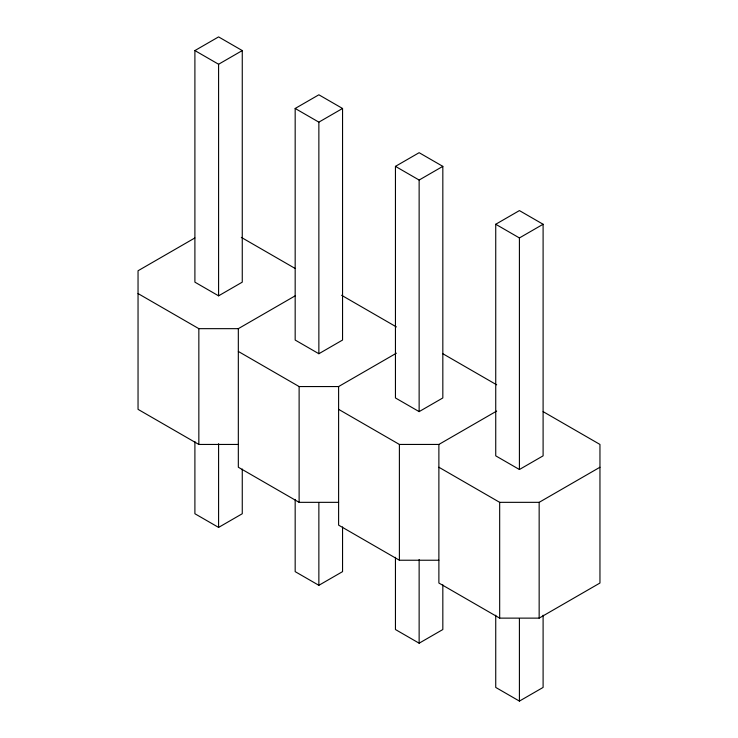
<?xml version="1.0" encoding="UTF-8"?>
<svg xmlns="http://www.w3.org/2000/svg" width="738" height="738" viewBox="0 0 738 738"><rect width="100%" height="100%" fill="white"/><g stroke="black" fill="none" stroke-linecap="round" stroke-linejoin="round"><path stroke-width="1.11" d="M194.897 50.571L218.586 36.9L242.267 50.571L242.267 282.156L218.586 295.837L194.897 282.156L194.897 50.571L218.586 64.252L242.267 50.571M295.172 108.468L318.862 94.796L342.552 108.468L342.552 340.052L318.862 353.733L295.172 340.052L295.172 108.468L318.862 122.148L342.552 108.468M194.86 237.959L138.043 270.763L138.043 409.35L198.845 444.451L238.328 444.451M395.448 166.364L419.138 152.692L442.828 166.364L442.828 397.948L419.138 411.619L395.448 397.948L395.448 166.364L419.138 180.044L442.828 166.364M138.043 293.558L198.845 328.659L238.328 328.659L295.135 295.855M495.733 224.26L519.414 210.588L543.103 224.26L543.103 455.844L519.414 469.516L495.733 455.844L495.733 224.26L519.414 237.94L543.103 224.26M238.328 351.445L299.121 386.555L338.604 386.555L396.407 353.179M194.897 441.518L194.897 513.74L218.586 527.412L242.267 513.74L242.267 469.027M338.604 409.341L399.396 444.442L438.879 444.442L496.683 411.066M295.172 499.405L295.172 571.636L318.862 585.308L342.552 571.636L342.552 526.923M438.879 467.237L499.672 502.338L539.155 502.338L599.957 467.237M395.448 557.301L395.448 629.532L419.138 643.204L442.828 629.532L442.828 584.819M438.879 444.442L438.879 583.029L499.672 618.13L539.155 618.13L599.957 583.029L599.957 444.442L543.14 411.647M495.733 615.197L495.733 687.429L519.414 701.1L543.103 687.429L543.103 615.197M238.328 328.659L238.328 467.237L299.121 502.338L338.604 502.338M338.604 386.555L338.604 525.133L399.396 560.234L438.879 560.234M241.317 237.387L295.135 268.457M341.593 295.283L396.407 326.934M442.865 353.751L496.683 384.821M539.155 502.338L539.155 618.13M519.414 237.94L519.414 469.516M519.414 618.555L519.414 701.1M499.672 502.338L499.672 618.13M419.138 180.044L419.138 411.619M419.138 559.515L419.138 643.204M399.396 444.442L399.396 560.234M318.862 122.148L318.862 353.733M318.862 502.762L318.862 585.308M299.121 386.555L299.121 502.338M218.586 64.252L218.586 295.837M218.586 443.722L218.586 527.412M198.845 328.659L198.845 444.451"/></g></svg>
